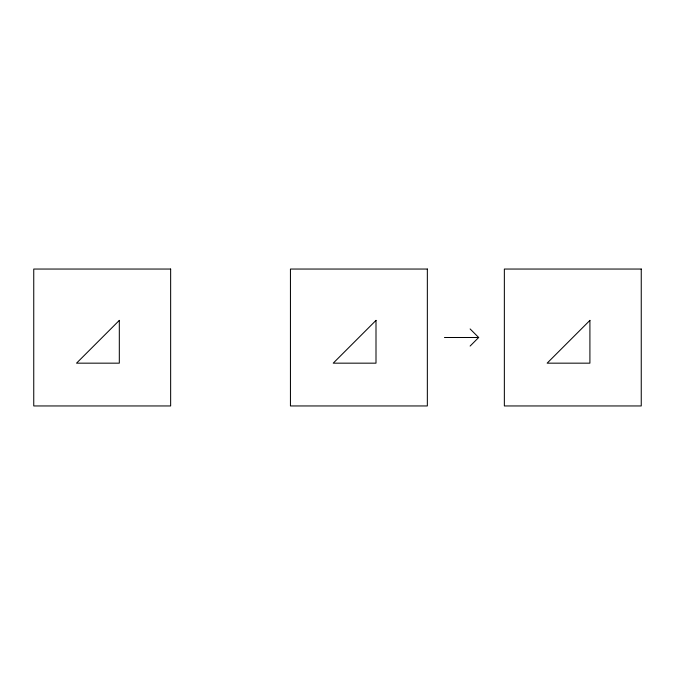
<?xml version="1.0" encoding="UTF-8"?>
<svg xmlns="http://www.w3.org/2000/svg" width="675" height="675" viewBox="0 0 675 675"><rect width="100%" height="100%" fill="white"/><g stroke="black" fill="none" stroke-linecap="round" stroke-linejoin="round"><path stroke-width="1.01" d="M470.121 346.056L478.676 337.5L470.121 328.944M444.454 337.5L478.676 337.5M119.315 320.389L76.528 363.167L119.315 363.167L119.315 320.389M376 320.389L333.222 363.167L376 363.167L376 320.389M589.908 320.389L547.13 363.167L589.908 363.167L589.908 320.389M170.648 269.047L33.75 269.047L33.75 405.953L170.648 405.953L170.648 269.047M427.343 269.047L290.444 269.047L290.444 405.953L427.343 405.953L427.343 269.047M641.25 269.047L504.352 269.047L504.352 405.953L641.25 405.953L641.25 269.047"/></g></svg>
